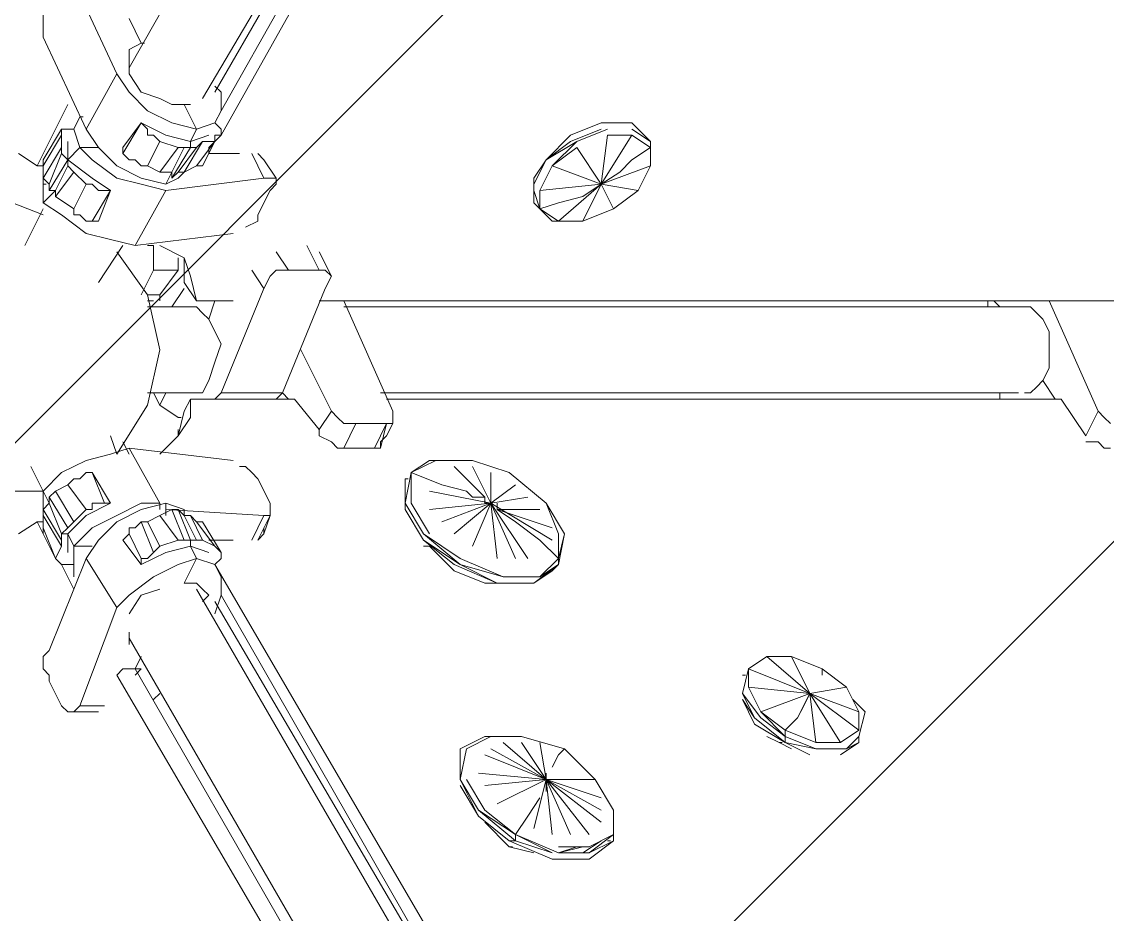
# Model space of a CAD drawing. Header units: millimetres. Extents: x 1183 to 1385, y 8930 to 9131.
# Drawn here: x 1281.0945 to 1281.4699, y 9005.5908 to 9005.8994 of the extents above; entities that cross this region are included whole.
import ezdxf

# ---------------------------------------------------------------- set-up
doc = ezdxf.new("R2010")
doc.units = ezdxf.units.MM
doc.layers.add('LAWN', color=83, linetype='Continuous')
doc.layers.add('PLANTING_LAWN', color=82, linetype='Continuous')
doc.layers.add('МАФы', color=5, linetype='Continuous', lineweight=18)

# ---------------------------------------------------------------- blocks, each defined once
blk = doc.blocks.new('WALL BOULDERING CUBE XL')
at = {"color": 5}
for p, q in [((0.62235, 0.60754), (0.38527, 0.19263)), ((0.44877, 0.14606), (0.69433, 0.58213)), ((0.43607, 0.17146), (0.67316, 0.57367)), ((0.67316, 0.57367), (0.44454, 0.1757)), ((0.68163, 0.57367), (0.44877, 0.163)), ((0.34716, 0.25191), (0.3768, 0.1884)), ((0.32599, 0.23074), (0.32599, 0.22227)), ((0.38527, 0.2265), (0.39373, 0.20957)), ((0.32599, 0.21804), (0.32599, 0.22227)), ((0.32599, 0.2138), (0.32599, 0.21804)), ((0.32599, 0.2138), (0.35563, 0.1503)), ((0.39373, 0.20957), (0.38527, 0.20533)), ((0.38527, 0.19687), (0.38527, 0.20533)), ((0.39373, 0.20957), (0.39585, 0.20957)), ((0.38527, 0.1884), (0.38527, 0.19687)), ((0.3768, 0.1884), (0.35563, 0.1503)), ((0.38527, 0.1757), (0.3768, 0.1884)), ((0.39373, 0.1757), (0.38527, 0.1884)), ((0.44877, 0.1757), (0.44454, 0.17993)), ((0.39797, 0.163), (0.38527, 0.1757)), ((0.40644, 0.17146), (0.39373, 0.1757)), ((0.44877, 0.1757), (0.44877, 0.163)), ((0.34293, 0.16723), (0.32176, 0.12489)), ((0.4149, 0.16723), (0.40644, 0.17146)), ((0.42337, 0.16723), (0.4149, 0.16723)), ((0.43184, 0.1503), (0.42337, 0.16723)), ((0.4276, 0.16723), (0.42337, 0.16723)), ((0.3514, 0.15876), (0.34716, 0.1503)), ((0.3514, 0.15876), (0.35351, 0.15876)), ((0.4149, 0.15453), (0.39797, 0.163)), ((0.44877, 0.163), (0.44454, 0.15453)), ((0.3387, 0.1503), (0.32599, 0.12913)), ((0.3387, 0.14606), (0.3387, 0.1503)), ((0.34293, 0.1503), (0.3387, 0.1503)), ((0.34716, 0.1503), (0.34293, 0.1503)), ((0.34716, 0.1503), (0.3514, 0.1376)), ((0.3641, 0.1376), (0.35563, 0.1503)), ((0.38103, 0.13336), (0.39373, 0.15453)), ((0.38103, 0.1376), (0.39373, 0.15453)), ((0.39373, 0.15453), (0.39797, 0.1503)), ((0.39373, 0.15453), (0.41067, 0.14606)), ((0.39797, 0.14606), (0.39797, 0.1503)), ((0.4149, 0.15453), (0.43184, 0.1503)), ((0.43184, 0.1503), (0.4276, 0.14183)), ((0.44454, 0.15453), (0.43184, 0.1503)), ((0.44877, 0.1503), (0.44454, 0.15453)), ((0.44877, 0.14606), (0.44877, 0.1503)), ((0.71126, 0.15453), (0.69009, 0.14606)), ((0.71126, 0.1503), (0.69009, 0.14183)), ((0.69433, 0.14183), (0.7155, 0.1503)), ((0.73243, 0.15453), (0.71126, 0.15453)), ((0.73243, 0.15453), (0.7282, 0.15453)), ((0.7409, 0.14606), (0.73243, 0.15453)), ((0.74513, 0.14183), (0.73243, 0.1503)), ((0.32599, 0.12489), (0.3387, 0.14606)), ((0.3387, 0.14606), (0.3387, 0.1376)), ((0.4022, 0.14606), (0.39797, 0.14606)), ((0.4022, 0.14606), (0.40644, 0.14183)), ((0.4276, 0.14183), (0.41067, 0.14606)), ((0.4276, 0.14183), (0.4403, 0.14606)), ((0.4403, 0.1376), (0.44877, 0.14606)), ((0.44454, 0.14606), (0.44454, 0.14183)), ((0.44454, 0.14606), (0.44877, 0.14606)), ((0.69009, 0.14606), (0.67316, 0.12913)), ((0.7155, 0.14606), (0.71126, 0.11219)), ((0.73243, 0.14606), (0.71126, 0.11219)), ((0.73243, 0.14606), (0.7155, 0.14606)), ((0.74513, 0.1376), (0.73243, 0.14606)), ((0.7409, 0.14606), (0.74513, 0.14183)), ((0.3387, 0.1376), (0.32599, 0.11643)), ((0.3387, 0.13336), (0.3387, 0.1376)), ((0.34293, 0.14183), (0.34293, 0.12913)), ((0.3514, 0.1376), (0.34293, 0.12913)), ((0.35986, 0.12913), (0.3514, 0.1376)), ((0.3641, 0.1376), (0.3514, 0.1376)), ((0.3768, 0.12489), (0.3641, 0.1376)), ((0.38103, 0.13336), (0.38103, 0.1376)), ((0.40644, 0.14183), (0.39797, 0.12489)), ((0.40644, 0.14183), (0.41914, 0.1376)), ((0.40644, 0.12066), (0.41914, 0.1376)), ((0.42337, 0.1376), (0.4149, 0.12066)), ((0.4276, 0.1376), (0.4149, 0.11643)), ((0.41914, 0.1376), (0.42337, 0.1376)), ((0.43184, 0.1376), (0.41914, 0.12066)), ((0.43607, 0.14183), (0.42337, 0.12066)), ((0.4276, 0.1376), (0.42337, 0.1376)), ((0.4276, 0.14183), (0.4276, 0.1376)), ((0.4276, 0.1376), (0.43184, 0.1376)), ((0.44454, 0.14183), (0.43184, 0.12489)), ((0.43184, 0.1376), (0.43607, 0.14183)), ((0.44454, 0.14183), (0.43607, 0.12489)), ((0.43607, 0.14183), (0.44454, 0.14183)), ((0.4403, 0.13336), (0.4403, 0.1376)), ((0.67316, 0.12913), (0.69433, 0.14183)), ((0.69009, 0.14183), (0.67316, 0.12913)), ((0.67739, 0.12489), (0.69433, 0.14183)), ((0.69433, 0.1376), (0.67739, 0.12489)), ((0.71126, 0.11219), (0.69433, 0.1376)), ((0.73243, 0.12913), (0.74513, 0.1376)), ((0.74513, 0.14183), (0.74513, 0.1376)), ((0.74513, 0.1376), (0.74513, 0.12489)), ((0.32176, 0.12489), (0.30906, 0.13336)), ((0.32599, 0.12913), (0.32599, 0.12489)), ((0.3387, 0.13336), (0.33023, 0.11219)), ((0.34293, 0.12913), (0.33023, 0.10796)), ((0.34293, 0.12913), (0.3387, 0.13336)), ((0.34293, 0.12913), (0.34293, 0.12489)), ((0.34293, 0.12913), (0.35986, 0.11643)), ((0.3768, 0.11643), (0.35986, 0.12913)), ((0.38527, 0.12913), (0.38103, 0.13336)), ((0.3895, 0.12913), (0.38527, 0.12913)), ((0.39373, 0.12489), (0.3895, 0.12913)), ((0.44454, 0.13336), (0.4403, 0.13336)), ((0.46147, 0.13336), (0.44454, 0.13336)), ((0.47841, 0.11643), (0.46994, 0.13336)), ((0.47417, 0.13336), (0.47841, 0.12913)), ((0.47841, 0.12913), (0.48688, 0.11643)), ((0.67316, 0.12913), (0.66469, 0.11643)), ((0.67316, 0.12913), (0.66469, 0.11219)), ((0.72396, 0.12066), (0.73243, 0.12913)), ((0.32176, 0.12489), (0.32599, 0.12489)), ((0.32599, 0.12489), (0.32599, 0.11643)), ((0.34293, 0.12489), (0.33446, 0.10796)), ((0.34716, 0.12066), (0.33446, 0.10373)), ((0.34293, 0.12489), (0.34716, 0.12066)), ((0.34716, 0.12066), (0.35563, 0.11219)), ((0.3768, 0.12489), (0.39373, 0.11643)), ((0.39797, 0.12489), (0.39373, 0.12489)), ((0.39797, 0.12489), (0.40644, 0.12066)), ((0.4149, 0.12066), (0.40644, 0.12066)), ((0.4149, 0.12066), (0.41067, 0.11219)), ((0.4149, 0.12066), (0.4149, 0.11643)), ((0.4149, 0.11643), (0.41914, 0.12066)), ((0.41914, 0.12066), (0.42337, 0.12066)), ((0.41914, 0.11643), (0.42337, 0.12066)), ((0.43184, 0.12489), (0.42337, 0.12066)), ((0.43607, 0.12489), (0.43184, 0.12489)), ((0.67739, 0.12489), (0.66892, 0.10796)), ((0.67739, 0.12489), (0.71126, 0.11219)), ((0.74513, 0.12489), (0.71126, 0.11219)), ((0.71126, 0.11219), (0.72396, 0.12066)), ((0.74513, 0.12489), (0.73666, 0.10796)), ((0.32599, 0.11643), (0.33023, 0.11219)), ((0.32599, 0.11643), (0.32599, 0.11219)), ((0.35986, 0.11643), (0.37257, 0.10796)), ((0.39373, 0.11219), (0.3768, 0.11643)), ((0.41067, 0.11219), (0.39373, 0.11643)), ((0.47841, 0.11643), (0.41067, 0.10796)), ((0.41067, 0.11219), (0.41914, 0.11643)), ((0.47841, 0.11643), (0.48264, 0.11643)), ((0.48264, 0.11643), (0.48688, 0.11643)), ((0.48688, 0.11643), (0.48688, 0.11219)), ((0.66469, 0.11643), (0.66469, 0.11219)), ((0.32599, 0.09949), (0.32599, 0.11219)), ((0.32599, 0.11219), (0.32811, 0.11219)), ((0.33446, 0.10796), (0.32599, 0.09949)), ((0.33023, 0.10796), (0.33023, 0.11219)), ((0.33446, 0.10796), (0.33023, 0.10796)), ((0.33446, 0.10373), (0.33446, 0.10796)), ((0.34716, 0.09526), (0.35563, 0.11219)), ((0.35986, 0.11219), (0.35563, 0.11219)), ((0.35986, 0.11219), (0.3641, 0.10796)), ((0.37257, 0.10796), (0.35986, 0.08679)), ((0.3641, 0.08679), (0.37257, 0.10796)), ((0.3641, 0.10796), (0.36833, 0.10796)), ((0.36833, 0.10796), (0.37257, 0.10796)), ((0.41067, 0.10796), (0.3895, 0.06986)), ((0.39373, 0.11219), (0.41067, 0.10796)), ((0.47417, 0.09102), (0.48264, 0.10796)), ((0.48688, 0.11219), (0.48264, 0.10796)), ((0.66469, 0.10796), (0.66469, 0.11219)), ((0.66892, 0.09526), (0.66469, 0.10796)), ((0.66469, 0.09949), (0.66469, 0.10796)), ((0.66892, 0.10796), (0.71126, 0.11219)), ((0.66892, 0.09526), (0.66892, 0.10796)), ((0.68163, 0.08679), (0.71126, 0.11219)), ((0.69856, 0.10373), (0.71126, 0.11219)), ((0.71126, 0.11219), (0.69856, 0.08679)), ((0.71126, 0.11219), (0.71973, 0.09526)), ((0.73666, 0.10796), (0.71126, 0.11219)), ((0.71973, 0.09526), (0.73666, 0.10796)), ((0.32599, 0.09102), (0.30483, 0.09949)), ((0.3387, 0.09102), (0.32599, 0.09949)), ((0.34716, 0.09526), (0.33446, 0.10373)), ((0.66469, 0.09949), (0.66892, 0.09526)), ((0.66892, 0.09526), (0.68163, 0.09949)), ((0.68163, 0.09949), (0.69856, 0.10373)), ((0.32599, 0.09526), (0.31329, 0.06986)), ((0.35563, 0.07832), (0.3387, 0.09102)), ((0.34716, 0.09526), (0.34716, 0.09102)), ((0.34716, 0.09102), (0.3514, 0.09102)), ((0.3514, 0.09102), (0.35563, 0.08679)), ((0.47417, 0.09102), (0.47417, 0.08679)), ((0.66892, 0.09526), (0.67739, 0.08679)), ((0.66892, 0.09526), (0.68163, 0.08679)), ((0.71973, 0.09526), (0.69856, 0.08679)), ((0.35563, 0.08679), (0.35986, 0.08679)), ((0.35986, 0.08679), (0.3641, 0.08679)), ((0.47417, 0.08679), (0.46571, 0.08256)), ((0.68163, 0.08679), (0.67739, 0.08679)), ((0.69856, 0.08679), (0.68163, 0.08679)), ((0.35563, 0.07832), (0.37257, 0.07409)), ((0.3895, 0.06986), (0.45724, 0.07832)), ((0.3641, 0.04445), (0.38103, 0.06986)), ((0.3895, 0.06986), (0.37257, 0.07409)), ((0.39797, 0.06986), (0.4022, 0.06986)), ((0.4022, 0.06986), (0.4022, 0.06562)), ((0.40644, 0.06986), (0.42337, 0.06139)), ((0.50804, 0.06986), (0.51651, 0.05292)), ((0.39797, 0.03599), (0.3768, 0.06562)), ((0.4022, 0.05715), (0.4022, 0.06562)), ((0.41914, 0.06139), (0.41914, 0.05715)), ((0.42337, 0.06139), (0.4276, 0.04869)), ((0.42337, 0.04445), (0.42337, 0.06139)), ((0.49534, 0.05292), (0.48688, 0.06562)), ((0.51651, 0.06562), (0.52498, 0.04869)), ((0.4022, 0.05292), (0.39373, 0.03599)), ((0.4022, 0.05292), (0.4022, 0.05715)), ((0.41914, 0.05292), (0.4022, 0.05292)), ((0.40644, 0.03599), (0.41914, 0.05292)), ((0.41914, 0.05715), (0.41914, 0.05292)), ((0.46994, 0.05292), (0.47841, 0.04022)), ((0.48688, 0.05292), (0.48264, 0.04869)), ((0.48688, 0.05292), (0.49111, 0.05292)), ((0.49111, 0.05292), (0.49534, 0.05292)), ((0.51651, 0.05292), (0.49534, 0.05292)), ((0.52075, 0.05292), (0.51651, 0.05292)), ((0.52498, 0.04869), (0.52075, 0.05292)), ((0.4276, 0.04869), (0.43184, 0.03175)), ((0.48264, 0.04869), (0.47841, 0.04022)), ((0.52498, 0.04869), (0.52075, 0.04022)), ((0.42337, 0.04022), (0.4149, 0.02752)), ((0.43184, 0.03175), (0.42337, 0.04445)), ((0.47841, 0.04022), (0.44877, -0.03175)), ((0.49111, -0.03175), (0.52075, 0.04022)), ((0.40644, 0.03599), (0.39797, 0.03599)), ((0.39797, 0.03599), (0.40644, -0.00212)), ((0.39797, 0.03175), (0.4022, 0.03175)), ((0.40644, 0.03175), (0.40644, 0.03599)), ((0.43184, 0.03175), (0.45724, 0.03175)), ((0.44454, 0.03175), (0.4403, 0.01905)), ((0.51651, 0.03175), (1.07959, 0.03175)), ((0.56732, -0.04445), (0.53345, 0.03175)), ((0.97798, 0.03175), (0.97798, 0.02752)), ((0.98645, 0.02752), (0.98222, 0.03175)), ((1.05419, -0.04445), (1.02032, 0.03175)), ((0.42337, 0.02752), (0.39797, 0.02752)), ((0.43184, 0.02752), (0.42337, 0.02752)), ((0.43607, 0.02329), (0.43184, 0.02752)), ((0.4403, 0.01905), (0.43607, 0.02329)), ((1.00339, 0.02752), (0.53345, 0.02752)), ((1.00762, 0.02752), (1.00339, 0.02752)), ((1.01609, 0.01905), (1.00762, 0.02752)), ((0.4403, 0.01905), (0.44454, 0.01058)), ((1.02032, 0.01058), (1.01609, 0.01905)), ((0.44454, 0.01058), (0.44877, 0.00212)), ((1.02032, -0.00212), (1.02032, 0.01058)), ((0.44877, 0.00212), (0.44454, -0.01058)), ((0.40644, -0.00212), (0.39797, -0.04022)), ((0.52498, -0.04445), (0.50381, -0.00212)), ((1.02032, -0.00635), (1.02032, -0.00212)), ((1.02032, -0.01482), (1.02032, -0.00635)), ((0.44454, -0.01058), (0.4403, -0.02329)), ((1.02032, -0.01482), (1.01609, -0.02329)), ((0.4403, -0.02329), (0.43607, -0.03175)), ((1.01185, -0.02752), (1.00762, -0.03175)), ((1.01609, -0.02329), (1.01185, -0.02752)), ((1.02456, -0.03599), (1.01609, -0.02329)), ((0.39797, -0.03175), (0.4276, -0.03175)), ((0.4022, -0.03175), (0.40644, -0.04022)), ((0.40644, -0.04022), (0.41067, -0.03175)), ((0.42337, -0.04445), (0.4276, -0.03599)), ((0.43607, -0.03175), (0.4276, -0.03175)), ((0.49958, -0.03599), (0.4276, -0.03599)), ((0.4276, -0.03599), (0.4276, -0.04869)), ((0.44877, -0.03175), (0.44454, -0.03599)), ((0.44877, -0.03175), (0.49111, -0.03175)), ((0.49111, -0.03175), (0.48688, -0.03599)), ((0.49111, -0.03175), (0.49534, -0.03599)), ((0.49958, -0.03599), (0.51651, -0.05715)), ((0.55885, -0.03175), (0.99915, -0.03175)), ((1.02879, -0.03599), (0.56308, -0.03599)), ((0.98645, -0.03175), (0.98645, -0.03599)), ((1.00762, -0.03175), (1.00339, -0.03175)), ((1.02879, -0.03599), (1.04572, -0.06139)), ((0.3768, -0.07409), (0.39797, -0.04022)), ((0.40644, -0.04022), (0.41914, -0.04869)), ((0.42337, -0.04445), (0.41914, -0.06139)), ((0.51651, -0.05715), (0.52498, -0.04445)), ((0.52921, -0.04869), (0.52498, -0.04445)), ((0.56732, -0.04869), (0.56732, -0.04445)), ((1.04572, -0.06139), (1.05419, -0.04445)), ((1.05843, -0.04869), (1.05419, -0.04445)), ((0.41914, -0.04869), (0.42125, -0.04869)), ((0.4276, -0.04869), (0.41914, -0.06139)), ((0.53345, -0.05292), (0.52921, -0.04869)), ((0.56732, -0.04869), (0.56732, -0.05292)), ((1.06266, -0.05292), (1.05843, -0.04869)), ((0.41914, -0.05715), (0.41914, -0.06139)), ((0.51651, -0.05715), (0.51651, -0.06139)), ((0.53768, -0.05292), (0.53345, -0.05292)), ((0.53345, -0.06986), (0.54191, -0.05292)), ((0.54191, -0.05292), (0.53768, -0.05292)), ((0.54191, -0.05292), (0.56308, -0.05292)), ((0.55461, -0.06986), (0.56308, -0.05292)), ((0.55885, -0.06986), (0.56308, -0.05292)), ((0.56732, -0.05292), (0.56308, -0.05292)), ((0.56732, -0.05292), (0.56308, -0.06139)), ((0.3768, -0.07409), (0.37257, -0.06139)), ((0.38103, -0.06562), (0.38527, -0.07409)), ((0.41914, -0.06139), (0.40644, -0.07409)), ((0.51651, -0.06139), (0.52498, -0.06562)), ((0.52498, -0.06562), (0.52921, -0.06986)), ((0.55885, -0.06562), (0.56308, -0.06139)), ((0.55885, -0.06986), (0.55885, -0.06562)), ((1.04572, -0.06562), (1.05419, -0.06562)), ((1.05419, -0.06562), (1.05843, -0.06986)), ((0.37257, -0.07409), (0.35563, -0.07832)), ((0.38527, -0.06986), (0.37257, -0.07409)), ((0.45724, -0.07832), (0.38527, -0.06986)), ((0.38527, -0.06986), (0.40644, -0.10796)), ((0.52921, -0.06986), (0.53345, -0.06986)), ((0.53345, -0.06986), (0.55461, -0.06986)), ((0.55461, -0.06986), (0.55885, -0.06986)), ((1.05843, -0.06986), (1.06266, -0.06986)), ((0.35563, -0.07832), (0.3387, -0.08679)), ((0.58002, -0.08679), (0.59695, -0.07832)), ((0.59272, -0.07832), (0.58002, -0.08679)), ((0.59695, -0.07832), (0.59272, -0.07832)), ((0.62235, -0.07832), (0.59695, -0.07832)), ((0.64776, -0.08679), (0.62235, -0.07832)), ((0.31753, -0.08256), (0.32599, -0.09949)), ((0.3387, -0.08679), (0.32599, -0.09949)), ((0.35563, -0.08679), (0.3514, -0.09102)), ((0.35986, -0.08679), (0.35563, -0.08679)), ((0.36833, -0.10796), (0.35986, -0.08679)), ((0.35986, -0.08679), (0.37257, -0.10796)), ((0.46571, -0.08256), (0.46147, -0.08256)), ((0.46571, -0.08256), (0.46994, -0.08679)), ((0.46994, -0.08679), (0.47417, -0.09102)), ((0.57578, -0.10796), (0.58002, -0.08679)), ((0.60119, -0.09526), (0.58002, -0.08679)), ((0.58002, -0.08679), (0.58002, -0.10796)), ((0.63082, -0.10373), (0.60965, -0.08256)), ((0.63505, -0.10796), (0.62235, -0.08256)), ((0.63505, -0.10796), (0.63505, -0.08679)), ((0.67316, -0.10796), (0.64776, -0.08679)), ((0.33446, -0.09949), (0.34293, -0.09526)), ((0.34716, -0.09102), (0.34293, -0.09526)), ((0.34293, -0.09526), (0.35563, -0.11219)), ((0.3514, -0.09102), (0.34716, -0.09102)), ((0.48264, -0.10796), (0.47417, -0.09102)), ((0.57578, -0.09102), (0.5779, -0.09102)), ((0.57578, -0.10796), (0.57578, -0.09102)), ((0.57578, -0.09526), (0.57578, -0.09102)), ((0.61812, -0.09949), (0.60119, -0.09526)), ((0.65199, -0.09526), (0.63505, -0.10796)), ((0.30483, -0.09949), (0.32599, -0.09949)), ((0.32599, -0.09949), (0.33023, -0.10796)), ((0.32599, -0.11219), (0.32599, -0.09949)), ((0.33446, -0.09949), (0.33023, -0.10373)), ((0.33023, -0.10373), (0.34293, -0.12489)), ((0.33023, -0.10373), (0.33023, -0.10796)), ((0.33446, -0.09949), (0.34716, -0.12066)), ((0.59272, -0.09949), (0.63505, -0.10796)), ((0.61812, -0.09949), (0.62235, -0.10373)), ((0.63082, -0.10373), (0.62235, -0.10373)), ((0.63082, -0.10373), (0.63082, -0.10796)), ((0.63505, -0.10796), (0.63505, -0.10373)), ((0.63505, -0.10796), (0.66046, -0.10373)), ((0.33023, -0.10796), (0.32599, -0.11219)), ((0.3387, -0.13336), (0.32599, -0.11219)), ((0.32599, -0.11219), (0.32599, -0.11643)), ((0.3387, -0.12913), (0.33023, -0.10796)), ((0.35563, -0.11219), (0.34716, -0.12066)), ((0.37257, -0.10796), (0.35563, -0.11643)), ((0.35986, -0.11219), (0.35563, -0.11219)), ((0.35986, -0.10796), (0.35986, -0.11219)), ((0.35986, -0.10796), (0.3641, -0.10796)), ((0.3641, -0.10796), (0.36833, -0.10796)), ((0.36833, -0.10796), (0.37257, -0.10796)), ((0.3768, -0.11643), (0.39373, -0.10796)), ((0.39373, -0.11219), (0.3768, -0.12066)), ((0.40644, -0.10796), (0.39373, -0.10796)), ((0.39373, -0.11219), (0.41067, -0.10796)), ((0.40644, -0.11219), (0.40644, -0.10796)), ((0.4149, -0.11219), (0.40644, -0.11643)), ((0.41067, -0.10796), (0.41067, -0.11643)), ((0.42337, -0.11219), (0.41067, -0.10796)), ((0.47841, -0.11643), (0.41067, -0.11219)), ((0.42337, -0.13336), (0.4149, -0.11219)), ((0.41914, -0.11219), (0.4149, -0.11219)), ((0.42337, -0.11643), (0.41914, -0.11219)), ((0.4276, -0.13336), (0.41914, -0.11219)), ((0.42337, -0.11643), (0.42337, -0.11219)), ((0.48264, -0.11219), (0.48264, -0.10796)), ((0.48264, -0.11219), (0.48264, -0.11643)), ((0.57578, -0.10796), (0.57578, -0.11219)), ((0.57578, -0.10796), (0.58848, -0.12913)), ((0.58848, -0.13336), (0.57578, -0.11219)), ((0.58002, -0.10796), (0.59272, -0.12913)), ((0.63505, -0.10796), (0.59272, -0.11219)), ((0.60119, -0.12066), (0.63505, -0.10796)), ((0.63505, -0.10796), (0.60965, -0.12913)), ((0.62235, -0.1376), (0.63505, -0.10796)), ((0.63082, -0.10796), (0.63505, -0.10796)), ((0.67739, -0.13336), (0.63505, -0.10796)), ((0.63505, -0.10796), (0.63929, -0.14606)), ((0.63505, -0.10796), (0.65199, -0.14606)), ((0.66046, -0.14606), (0.63505, -0.10796)), ((0.63929, -0.11219), (0.63929, -0.10796)), ((0.63929, -0.11219), (0.66892, -0.11219)), ((0.63929, -0.11219), (0.67739, -0.12489)), ((0.63929, -0.11219), (0.65199, -0.12066)), ((0.68163, -0.12913), (0.67316, -0.10796)), ((0.68586, -0.12913), (0.67316, -0.10796)), ((0.3387, -0.1376), (0.32599, -0.11643)), ((0.32599, -0.11643), (0.32599, -0.12489)), ((0.35563, -0.11643), (0.34293, -0.12913)), ((0.3768, -0.11643), (0.35986, -0.12489)), ((0.39797, -0.12066), (0.40644, -0.11643)), ((0.41914, -0.13336), (0.40644, -0.11643)), ((0.43184, -0.13336), (0.42337, -0.11643)), ((0.4276, -0.11643), (0.42337, -0.11643)), ((0.43607, -0.13336), (0.4276, -0.11643)), ((0.43184, -0.12066), (0.4276, -0.11643)), ((0.46994, -0.13336), (0.47841, -0.11643)), ((0.48264, -0.11643), (0.47417, -0.13336)), ((0.47841, -0.12913), (0.48264, -0.11643)), ((0.48264, -0.11643), (0.47841, -0.11643)), ((0.30906, -0.12913), (0.32176, -0.12066)), ((0.32599, -0.12913), (0.32176, -0.12066)), ((0.32599, -0.12066), (0.32176, -0.12066)), ((0.33446, -0.14606), (0.32599, -0.12489)), ((0.32599, -0.12489), (0.32599, -0.12913)), ((0.34293, -0.12489), (0.3387, -0.12913)), ((0.34716, -0.12066), (0.34293, -0.12489)), ((0.35986, -0.12489), (0.34716, -0.1376)), ((0.3768, -0.12066), (0.3641, -0.13336)), ((0.38527, -0.12489), (0.38527, -0.12913)), ((0.3895, -0.12489), (0.38527, -0.12489)), ((0.39373, -0.12066), (0.3895, -0.12489)), ((0.4022, -0.14183), (0.39373, -0.12066)), ((0.39797, -0.12066), (0.39373, -0.12066)), ((0.40644, -0.1376), (0.39797, -0.12066)), ((0.43184, -0.12066), (0.44454, -0.1376)), ((0.43607, -0.12066), (0.43184, -0.12066)), ((0.44877, -0.14183), (0.43607, -0.12066)), ((0.47841, -0.12913), (0.47841, -0.12489)), ((0.66892, -0.13336), (0.65199, -0.12066)), ((0.32599, -0.12913), (0.33446, -0.14606)), ((0.3387, -0.12913), (0.3387, -0.13336)), ((0.34293, -0.12913), (0.3387, -0.12913)), ((0.3387, -0.13336), (0.3387, -0.1376)), ((0.34293, -0.14183), (0.34293, -0.12913)), ((0.34293, -0.12913), (0.34716, -0.1376)), ((0.3641, -0.13336), (0.35563, -0.14606)), ((0.38527, -0.12913), (0.38103, -0.13336)), ((0.39373, -0.1503), (0.38103, -0.13336)), ((0.39373, -0.14606), (0.38527, -0.12913)), ((0.41914, -0.13336), (0.40644, -0.1376)), ((0.42337, -0.13336), (0.41914, -0.13336)), ((0.4276, -0.13336), (0.42337, -0.13336)), ((0.4276, -0.13336), (0.43184, -0.13336)), ((0.4276, -0.1376), (0.4276, -0.13336)), ((0.43607, -0.13336), (0.43184, -0.13336)), ((0.44454, -0.1376), (0.43607, -0.13336)), ((0.4403, -0.13336), (0.45724, -0.13336)), ((0.47417, -0.13336), (0.47841, -0.12913)), ((0.58848, -0.12913), (0.61389, -0.1503)), ((0.58848, -0.12913), (0.61389, -0.14606)), ((0.61389, -0.1503), (0.58848, -0.13336)), ((0.58848, -0.13336), (0.60965, -0.1503)), ((0.66892, -0.13336), (0.68163, -0.14606)), ((0.68586, -0.12913), (0.68163, -0.1503)), ((0.68163, -0.14606), (0.68586, -0.12913)), ((0.68163, -0.14606), (0.68163, -0.12913)), ((0.3387, -0.1376), (0.33446, -0.14606)), ((0.34716, -0.1376), (0.35986, -0.1376)), ((0.34716, -0.1376), (0.34716, -0.1503)), ((0.41067, -0.14183), (0.39373, -0.1503)), ((0.39797, -0.14606), (0.4022, -0.14183)), ((0.40644, -0.1376), (0.4022, -0.14183)), ((0.4276, -0.1376), (0.41067, -0.14183)), ((0.4276, -0.1376), (0.43184, -0.14606)), ((0.4403, -0.14183), (0.4276, -0.1376)), ((0.44454, -0.1376), (0.44877, -0.14183)), ((0.44877, -0.14606), (0.44877, -0.14183)), ((0.58848, -0.1376), (0.59272, -0.1376)), ((0.59272, -0.1376), (0.60965, -0.15453)), ((0.35563, -0.14606), (0.33023, -0.20957)), ((0.3387, -0.1503), (0.33446, -0.14606)), ((0.3768, -0.17993), (0.35563, -0.14606)), ((0.39373, -0.14606), (0.39373, -0.1503)), ((0.39797, -0.14606), (0.39373, -0.14606)), ((0.43184, -0.14606), (0.41914, -0.1503)), ((0.42337, -0.163), (0.43184, -0.14606)), ((0.44454, -0.1503), (0.43184, -0.14606)), ((0.44454, -0.1503), (0.44877, -0.14606)), ((0.61389, -0.14606), (0.64352, -0.15876)), ((0.66892, -0.15876), (0.68163, -0.14606)), ((0.68163, -0.14606), (0.68163, -0.1503)), ((0.34293, -0.1503), (0.3387, -0.1503)), ((0.34716, -0.16723), (0.3387, -0.1503)), ((0.34293, -0.1503), (0.34716, -0.1503)), ((0.34716, -0.15876), (0.34716, -0.1503)), ((0.4022, -0.15876), (0.41914, -0.1503)), ((0.69433, -0.5779), (0.44454, -0.1503)), ((0.44877, -0.15876), (0.44454, -0.1503)), ((0.63929, -0.163), (0.60965, -0.1503)), ((0.60965, -0.15453), (0.63082, -0.163)), ((0.64352, -0.15876), (0.61389, -0.1503)), ((0.63929, -0.163), (0.61389, -0.1503)), ((0.68163, -0.1503), (0.66469, -0.163)), ((0.67739, -0.15453), (0.66469, -0.163)), ((0.68163, -0.1503), (0.66892, -0.15876)), ((0.68163, -0.1503), (0.67739, -0.15453)), ((0.38527, -0.17146), (0.4022, -0.15876)), ((0.42337, -0.163), (0.43184, -0.163)), ((0.43184, -0.163), (0.43607, -0.16723)), ((0.44877, -0.17146), (0.44877, -0.15876)), ((0.63082, -0.163), (0.63929, -0.163)), ((0.66469, -0.163), (0.63929, -0.163)), ((0.66892, -0.15876), (0.64352, -0.15876)), ((0.3768, -0.17993), (0.38527, -0.17146)), ((0.38527, -0.18417), (0.39373, -0.17146)), ((0.39373, -0.17146), (0.40644, -0.16723)), ((0.66469, -0.56943), (0.43184, -0.16723)), ((0.43607, -0.16723), (0.4403, -0.17146)), ((0.4403, -0.17146), (0.43607, -0.1757)), ((0.44454, -0.18417), (0.44877, -0.17146)), ((0.44877, -0.17146), (0.67739, -0.56943)), ((0.44454, -0.1757), (0.66046, -0.54403)), ((0.3768, -0.17993), (0.3514, -0.24767)), ((0.38527, -0.2011), (0.38527, -0.19687)), ((0.38527, -0.2011), (0.38527, -0.20533)), ((0.38527, -0.2011), (0.61812, -0.6033)), ((0.32599, -0.2138), (0.33023, -0.20957)), ((0.32599, -0.22227), (0.32599, -0.2138)), ((0.3895, -0.22227), (0.39373, -0.2138)), ((0.81287, -0.22227), (0.82557, -0.2138)), ((0.85521, -0.2392), (0.82557, -0.2138)), ((0.84251, -0.2138), (0.82557, -0.2138)), ((0.85521, -0.2392), (0.84251, -0.2138)), ((0.84251, -0.2138), (0.86367, -0.22227)), ((0.33023, -0.2265), (0.32599, -0.22227)), ((0.3768, -0.2265), (0.38103, -0.22227)), ((0.38103, -0.22227), (0.3895, -0.22227)), ((0.39373, -0.22227), (0.3895, -0.22227)), ((0.3895, -0.2265), (0.39373, -0.22227)), ((0.61389, -0.61177), (0.3895, -0.22227)), ((0.80864, -0.2392), (0.81287, -0.22227)), ((0.85521, -0.2392), (0.81287, -0.22227)), ((0.81287, -0.22227), (0.81287, -0.23497)), ((0.86367, -0.22227), (0.88061, -0.23497)), ((0.86367, -0.22227), (0.86367, -0.2265)), ((0.33023, -0.23074), (0.33023, -0.2265)), ((0.33023, -0.23074), (0.3387, -0.24767)), ((0.60965, -0.62447), (0.3768, -0.2265)), ((0.80864, -0.2265), (0.81075, -0.2265)), ((0.4022, -0.24344), (0.40644, -0.2392)), ((0.80864, -0.2392), (0.8171, -0.25614)), ((0.82134, -0.25614), (0.80864, -0.2392)), ((0.81287, -0.23497), (0.85521, -0.2392)), ((0.82134, -0.25191), (0.81287, -0.23497)), ((0.85521, -0.2392), (0.82134, -0.25191)), ((0.85521, -0.2392), (0.84674, -0.25614)), ((0.85521, -0.2392), (0.85097, -0.24767)), ((0.88061, -0.23497), (0.85521, -0.2392)), ((0.85944, -0.27307), (0.85521, -0.2392)), ((0.85521, -0.2392), (0.87638, -0.27307)), ((0.85521, -0.2392), (0.88908, -0.25191)), ((0.88908, -0.26461), (0.85521, -0.2392)), ((0.88908, -0.25191), (0.88061, -0.23497)), ((0.80864, -0.24344), (0.8171, -0.25614)), ((0.8171, -0.26037), (0.80864, -0.24344)), ((0.89331, -0.25191), (0.88484, -0.24344)), ((0.34293, -0.25191), (0.3387, -0.24767)), ((0.34716, -0.25191), (0.34293, -0.25191)), ((0.3514, -0.24767), (0.34716, -0.25191)), ((0.3641, -0.25191), (0.34716, -0.25191)), ((0.3514, -0.24767), (0.36833, -0.24767)), ((0.35986, -0.25191), (0.3641, -0.25191)), ((0.82134, -0.25191), (0.83827, -0.26461)), ((0.83827, -0.26884), (0.82134, -0.25191)), ((0.84674, -0.25614), (0.85097, -0.24767)), ((0.88908, -0.26884), (0.89331, -0.25191)), ((0.88908, -0.25191), (0.88908, -0.26461)), ((0.83827, -0.27307), (0.8171, -0.25614)), ((0.83827, -0.27307), (0.8171, -0.26037)), ((0.83827, -0.26884), (0.82134, -0.25614)), ((0.83827, -0.26461), (0.84674, -0.25614)), ((0.63082, -0.26884), (0.61389, -0.27731)), ((0.63505, -0.26884), (0.61812, -0.27731)), ((0.63082, -0.26884), (0.63505, -0.26884)), ((0.65622, -0.26884), (0.63505, -0.26884)), ((0.68586, -0.27731), (0.65622, -0.26884)), ((0.82557, -0.26884), (0.83404, -0.27307)), ((0.85944, -0.27307), (0.83827, -0.26461)), ((0.83827, -0.26461), (0.83827, -0.26884)), ((0.83827, -0.26884), (0.85944, -0.27731)), ((0.83827, -0.26884), (0.83827, -0.27307)), ((0.87638, -0.27307), (0.88908, -0.26461)), ((0.88061, -0.27731), (0.88908, -0.26884)), ((0.88908, -0.26884), (0.88908, -0.27307)), ((0.67316, -0.29848), (0.64352, -0.27307)), ((0.65622, -0.27307), (0.67316, -0.29848)), ((0.67316, -0.29848), (0.66892, -0.27307)), ((0.83404, -0.27307), (0.83616, -0.27307)), ((0.83404, -0.27307), (0.84251, -0.27731)), ((0.83827, -0.27307), (0.85521, -0.28154)), ((0.83827, -0.27307), (0.85944, -0.27731)), ((0.87638, -0.27307), (0.85944, -0.27307)), ((0.87638, -0.28154), (0.88908, -0.27307)), ((0.88908, -0.27307), (0.88061, -0.27731)), ((0.61389, -0.27731), (0.61389, -0.28154)), ((0.61812, -0.27731), (0.61389, -0.29848)), ((0.61389, -0.29848), (0.61389, -0.27731)), ((0.63082, -0.28154), (0.67316, -0.29848)), ((0.63505, -0.27731), (0.67316, -0.29848)), ((0.68163, -0.28154), (0.67739, -0.29001)), ((0.68586, -0.27731), (0.68163, -0.28154)), ((0.70703, -0.29848), (0.68586, -0.27731)), ((0.85944, -0.27731), (0.88061, -0.27731)), ((0.86367, -0.27731), (0.86791, -0.27731)), ((0.88061, -0.27731), (0.87638, -0.27731)), ((0.61389, -0.29848), (0.62659, -0.31964)), ((0.62659, -0.32388), (0.61389, -0.29848)), ((0.61812, -0.29848), (0.63082, -0.31964)), ((0.67316, -0.29848), (0.62659, -0.29424)), ((0.67316, -0.29848), (0.63082, -0.30271)), ((0.67316, -0.29848), (0.63929, -0.31541)), ((0.66469, -0.33235), (0.67316, -0.29848)), ((0.67316, -0.30271), (0.67316, -0.29424)), ((0.67316, -0.29424), (0.67316, -0.29848)), ((0.67316, -0.29848), (0.67739, -0.33658)), ((0.67316, -0.30271), (0.67316, -0.29848)), ((0.67316, -0.29848), (0.69009, -0.33658)), ((0.70279, -0.33658), (0.67316, -0.29848)), ((0.67316, -0.29848), (0.70703, -0.29848)), ((0.71126, -0.31118), (0.67316, -0.29848)), ((0.67316, -0.29848), (0.71126, -0.31964)), ((0.71126, -0.32811), (0.67316, -0.29848)), ((0.67316, -0.29848), (0.67316, -0.30694)), ((0.71973, -0.31964), (0.70703, -0.29848)), ((0.62659, -0.32388), (0.61389, -0.30271)), ((0.66892, -0.31118), (0.66046, -0.32388)), ((0.65199, -0.34081), (0.62659, -0.31964)), ((0.65199, -0.33658), (0.62659, -0.31964)), ((0.63082, -0.31964), (0.65199, -0.33658)), ((0.71973, -0.33658), (0.71973, -0.31964)), ((0.64776, -0.34081), (0.62659, -0.32388)), ((0.63082, -0.32811), (0.64776, -0.34505)), ((0.66046, -0.32388), (0.65199, -0.33658)), ((0.65199, -0.33658), (0.67739, -0.34928)), ((0.68163, -0.34928), (0.65199, -0.33658)), ((0.65199, -0.33658), (0.65199, -0.34081)), ((0.70279, -0.34928), (0.71973, -0.33658)), ((0.70279, -0.34505), (0.71973, -0.33658)), ((0.71973, -0.33658), (0.71973, -0.34081)), ((0.67739, -0.35351), (0.64776, -0.34081)), ((0.64776, -0.34081), (0.65199, -0.34081)), ((0.67739, -0.34928), (0.65199, -0.34081)), ((0.69856, -0.34928), (0.71126, -0.34081)), ((0.71973, -0.34081), (0.70279, -0.35351)), ((0.71973, -0.34081), (0.70279, -0.34928)), ((0.7155, -0.34081), (0.71761, -0.34081)), ((0.64776, -0.34505), (0.64987, -0.34505)), ((0.64776, -0.34505), (0.66469, -0.34928)), ((0.68163, -0.34505), (0.70279, -0.34505)), ((0.68163, -0.34928), (0.69433, -0.34505)), ((0.69856, -0.34505), (0.68163, -0.34928)), ((0.70279, -0.34928), (0.68163, -0.34928)), ((0.70279, -0.35351), (0.67739, -0.35351))]:
    blk.add_line(p, q, dxfattribs=at)

msp = doc.modelspace()

# ---------------------------------------------------------------- hatches: boundary and pattern name
at = {"layer": 'LAWN'}
h = msp.add_hatch(dxfattribs=at)
h.set_pattern_fill('ANSI31', color=83, scale=0.09220525)
h.paths.add_polyline_path([(1252.63522, 9022.36231), (1251.252, 9019.282), (1256.329, 9005.904), (1267.275, 9010.055), (1264.8003, 9016.62274), (1256.02496, 9013.31)])
h.paths.add_polyline_path([(1292.84989, 8971.79821), (1304.67405, 8976.23099), (1304.384, 8977.009), (1292.56463, 8972.53541), (1292.84378, 8971.79591)])
h.paths.add_polyline_path([(1297.90696, 9016.34512), (1296.40342, 9013.0396), (1296.411, 9013.036), (1302.072, 9010.48), (1303.42, 9013.836)])
h.paths.add_polyline_path([(1296.778, 9047.958), (1296.991, 9047.565), (1297.528, 9047.233), (1301.766, 9045.36), (1305.826, 9034.767), (1308.858, 9033.407), (1300.174, 9056.339), (1297.979, 9055.482), (1299.21, 9052.21), (1296.945, 9048.471)])
h.paths.add_polyline_path([(1292.85844, 9047.00252), (1292.91645, 9047.03078), (1292.97034, 9047.06626), (1293.01922, 9047.10838), (1293.06228, 9047.15644), (1293.0988, 9047.20964), (1297.12234, 9053.60761), (1287.06383, 9049.84924), (1292.42251, 9047.02992), (1292.48062, 9047.00187), (1292.54185, 9046.98153), (1292.60519, 9046.96923), (1292.66959, 9046.96518), (1292.73398, 9046.96945), (1292.79727, 9046.98197)])
h.paths.add_polyline_path([(1273.79877, 9087.36698), (1274.98001, 9089.68959), (1270.86852, 9088.149), (1266.82839, 9079.24454), (1268.286, 9075.444), (1287.595, 9082.6), (1287.34022, 9083.29109), (1286.88014, 9083.51233), (1277.18473, 9087.92949), (1276.40358, 9086.15691)])
h.paths.add_polyline_path([(1296.92, 9045.71), (1296.294, 9045.571), (1293.587, 9044.649), (1292.908, 9044.528), (1292.099, 9044.488), (1291.364, 9044.763), (1283.919, 9048.68), (1280.4816, 9047.32761), (1302.40924, 9037.33108), (1301.217, 9043.499), (1300.949, 9043.879), (1300.59, 9044.191), (1300.134, 9044.409), (1299.07, 9042.125), (1296.51927, 9043.23366), (1297.553, 9045.612)])
h.paths.add_polyline_path([(1256.57708, 9082.79392), (1259.97954, 9081.24552), (1261.31935, 9080.60106), (1263.66345, 9079.56881), (1264.428, 9081.305), (1262.97539, 9085.1914)])
h.paths.add_polyline_path([(1280.27656, 9031.1853), (1278.31343, 9030.80306), (1278.19973, 9031.38707), (1277.353, 9031.22), (1276.94, 9030.959), (1276.816, 9030.539), (1277.075, 9030.125), (1279.81092, 9028.87907), (1280.05944, 9029.42518), (1283.70017, 9027.76835), (1283.45122, 9027.2213), (1286.693, 9025.745), (1287.072, 9025.788), (1287.45, 9026.311), (1287.356, 9026.731), (1284.293, 9031.767), (1283.672, 9032.374), (1283.237, 9032.381), (1280.16189, 9031.77424)])
h.paths.add_polyline_path([(1327.694, 9068.12), (1329.316, 9068.807), (1325.367, 9079.45), (1323.693, 9078.84)])
h.paths.add_polyline_path([(1307.92147, 9094.99708), (1306.19676, 9094.34956), (1299.45173, 9097.4191), (1294.70018, 9087.20144), (1301.491, 9089.779), (1311.33995, 9093.44176)])
h.paths.add_polyline_path([(1272.6061, 9049.65294), (1277.186, 9047.60091), (1272.028, 9061.158), (1267.401, 9073.504), (1264.13113, 9072.2687)])
h.paths.add_polyline_path([(1276.663, 9005.756), (1287.063, 9000.968), (1289.54555, 8994.57399), (1293.6618, 8996.11637), (1290.54996, 9004.42113), (1271.18176, 9013.23089), (1277.845, 8995.454), (1279.35, 8998.73)])
h.paths.add_polyline_path([(1308.269, 9007.614), (1310.36695, 9002.37684), (1313.13933, 9003.41471), (1313.72487, 9004.70201), (1311.71565, 9010.06413), (1309.87337, 9010.90211)])
h.paths.add_polyline_path([(1280.96128, 9041.91799), (1277.32055, 9043.57483), (1277.56527, 9044.11253), (1274.92, 9045.309), (1274.416, 9045.105), (1274.243, 9044.731), (1274.337, 9044.364), (1274.43139, 9044.19242), (1274.95709, 9044.48162), (1276.88511, 9040.97695), (1276.35941, 9040.68774), (1276.949, 9039.616), (1277.364, 9039.135), (1278.122, 9038.833), (1278.73, 9038.829), (1279.61778, 9038.98879), (1279.51187, 9039.56629), (1283.44631, 9040.28752), (1283.5545, 9039.69736), (1284.247, 9039.822), (1284.578, 9040.029), (1284.847, 9040.402), (1284.69, 9040.89), (1281.2098, 9042.4641)])
h.paths.add_polyline_path([(1284.22754, 9100.12272), (1281.13143, 9098.9626), (1286.004, 9086.75), (1289.898, 9084.976)])
h.paths.add_polyline_path([(1256.49075, 8974.39772), (1255.927, 8975.796), (1239.347, 8969.564), (1239.90941, 8968.23367)])
h.paths.add_polyline_path([(1293.85374, 9005.29401), (1296.84563, 8997.30937), (1308.45153, 9001.65816), (1299.84085, 9005.57463), (1296.10306, 9004.27093)])
h.paths.add_polyline_path([(1265.606, 9086.1771), (1264.37129, 9085.71445), (1264.8346, 9084.48941)])
h.paths.add_polyline_path([(1334.38291, 9046.64139), (1334.38636, 9046.64317), (1329.62539, 9059.3276), (1329.08927, 9060.74054), (1322.71, 9058.32), (1324.872, 9052.716), (1310.754, 9047.403), (1313.90407, 9038.93431), (1334.404, 9046.567), (1334.41, 9046.56925)])
h.paths.add_polyline_path([(1309.8111, 9095.70653), (1313.39381, 9094.20558), (1314.89, 9094.762), (1315.39397, 9094.95562), (1314.4706, 9097.45589)])
h.paths.add_polyline_path([(1238.55, 9052.071), (1241.108, 9045.321), (1248.102, 9060.898), (1245.59092, 9067.55269)])
h.paths.add_polyline_path([(1278.69728, 8989.96732), (1281.885, 8991.04), (1281.40468, 8992.63364), (1277.86969, 8994.36428), (1268.85669, 9018.39228), (1268.15669, 9018.14128)])
h.paths.add_polyline_path([(1279.001, 9012.935), (1278.058, 9015.433), (1274.504, 9017.064), (1271.77, 9024.125), (1273.193, 9027.496), (1264.28428, 9031.63863), (1270.88402, 9014.02547), (1280.93098, 9009.45554), (1281.90773, 9011.60318)])
h.paths.add_polyline_path([(1275.42527, 8981.58038), (1274.891, 8982.954), (1267.091, 8979.996), (1267.62599, 8978.65375)])
h.paths.add_polyline_path([(1320.79, 9091.668), (1320.64536, 9092.05554), (1318.93643, 9091.4177), (1319.06975, 9091.06761), (1319.068, 9091.067), (1323.021, 9080.53), (1324.729, 9081.19)])
h.paths.add_polyline_path([(1278.189, 9021.301), (1284.895, 9018.213), (1284.89496, 9018.2129), (1284.91105, 9018.2057), (1286.43769, 9021.56199), (1279.678, 9024.59)])
h.paths.add_polyline_path([(1287.085, 8995.143), (1285.757, 8995.793), (1284.307, 8992.619), (1287.61997, 8993.85258)])
h.paths.add_polyline_path([(1259.62054, 9042.41841), (1259.547, 9042.451), (1259.248, 9042.488), (1259.015, 9042.422), (1258.846, 9042.176), (1258.856, 9041.774), (1260.448, 9037.666), (1264.113, 9036.01), (1264.462, 9036.087), (1264.719, 9036.382), (1264.682, 9036.983), (1262.588, 9040.818), (1262.264, 9041.204), (1261.98, 9041.373), (1261.4491, 9041.60823), (1261.20604, 9041.05966), (1259.37749, 9041.86985)])
h.paths.add_polyline_path([(1245.44429, 9085.59043), (1244.03677, 9080.63903), (1245.93155, 9075.60959), (1247.52343, 9079.07302)])
h.paths.add_polyline_path([(1256.28244, 9065.71767), (1251.05621, 9079.66442), (1247.514, 9071.796), (1251.89918, 9060.16123), (1268.23891, 9052.71589), (1265.14959, 9061.05452), (1257.96988, 9064.32188)])
h.paths.add_polyline_path([(1290.43191, 9092.91071), (1292.839, 9086.495), (1298.04544, 9098.05908), (1292.35295, 9100.64964), (1291.52569, 9102.85738), (1288.45066, 9101.70515), (1288.19513, 9101.15083), (1291.1789, 9093.19097)])
h.paths.add_polyline_path([(1259.19765, 9001.31719), (1261.65686, 9002.23966), (1266.89972, 9004.19521), (1274.68043, 8983.42446), (1276.94261, 8984.27191), (1268.3811, 9007.12135), (1260.88296, 9004.30544), (1258.42401, 9003.38182)])
h.paths.add_polyline_path([(1260.46855, 9016.65765), (1256.34999, 9018.53194), (1255.30886, 9021.31297), (1259.42742, 9019.43868)], flags=16)
h.paths.add_polyline_path([(1256.03642, 9022.38149), (1253.221, 9023.648), (1256.50387, 9014.88353), (1263.40219, 9017.46925), (1262.682, 9019.392), (1261.50591, 9019.92106), (1261.25619, 9019.36596), (1259.43583, 9020.19437), (1259.68435, 9020.74048), (1257.86079, 9021.56081), (1257.61186, 9021.01488), (1255.7915, 9021.84329)])
h.paths.add_polyline_path([(1312.62269, 9010.66328), (1314.707, 9005.116), (1315.256, 9003.598), (1322.29231, 9006.26228)])
at = {"layer": 'PLANTING_LAWN'}
h = msp.add_hatch(dxfattribs=at)
h.set_pattern_fill('GRASS', color=82, scale=0.05)
h.paths.add_polyline_path([(1235.98, 8948.53), (1235.19, 8948.61), (1234.66, 8948.87), (1234.22, 8949.27), (1233.92, 8949.79), (1189.69, 9061.48), (1186.89, 9069.19), (1186.85, 9070), (1187.03, 9070.57), (1188.35, 9073.22), (1188.58, 9073.52), (1189.03, 9073.88), (1224.06, 9090.21), (1312.23, 9126.93), (1313, 9127.08), (1313.77, 9126.92), (1314.28, 9126.61), (1314.56, 9126.33), (1320.01, 9119.51), (1320.32, 9118.96), (1348.76, 9043.22), (1364.01, 8991.05), (1364.09, 8990.48), (1363.93, 8989.72), (1363.5, 8989.08), (1363.04, 8988.73), (1358.88, 8986.97), (1279.5, 8957.26)])
h.paths.add_polyline_path([(1224.06, 8980.68), (1224.71, 8979.08), (1224.62, 8978.84), (1224.66, 8978.64), (1235.31, 8950.35), (1235.42, 8950.18), (1235.78, 8950.02), (1241.92, 8952.56), (1242.07, 8952.9), (1242.15, 8954.92), (1243.32, 8956.84), (1243.38, 8957.07), (1243.88, 8957.45), (1244.81, 8957.92), (1245.1, 8957.93), (1274.55, 8969.35), (1274.81, 8969.16), (1277.71, 8961.57), (1276.79, 8961.18), (1276.63, 8960.83), (1276.77, 8960.36), (1277.03, 8960.08), (1277.22, 8960.04), (1278.18, 8960.35), (1278.67, 8959.08), (1278.83, 8958.91), (1279.06, 8958.91), (1294.93, 8964.97), (1346.15, 8984.04), (1346.39, 8983.96), (1346.58, 8983.99), (1356.1, 8987.53), (1356.27, 8987.64), (1356.4, 8987.86), (1358.3, 8988.57), (1362.19, 8990.21), (1362.36, 8990.37), (1362.37, 8990.6), (1343.57, 9040.95), (1347, 9042.24), (1347.16, 9042.39), (1347.17, 9042.62), (1318.73, 9118.36), (1318.58, 9118.53), (1318.35, 9118.54), (1312.44, 9116.33), (1312.24, 9116.06), (1313.91, 9111.57), (1311.78, 9110.77), (1311.58, 9110.49), (1315.6, 9099.93), (1313.95, 9099.29), (1313.76, 9099.03), (1314.19, 9097.58), (1314.19, 9097.35), (1315.01, 9095.13), (1293.01, 9086.88), (1287.87, 9100.52), (1287.66, 9100.61), (1287.48, 9100.55), (1287.22, 9101.24), (1286.95, 9101.44), (1284.12, 9100.4), (1283.93, 9100.13), (1290.55, 9082.45), (1287.31, 9081.21), (1287.14, 9081.05), (1287.14, 9080.81), (1288.18, 9078.06), (1288.34, 9077.89), (1288.57, 9077.89), (1291.11, 9078.85), (1291.21, 9078.69), (1291.43, 9078.56), (1291.67, 9078), (1291.99, 9077.92), (1297.88, 9080.17), (1297.98, 9080.38), (1297.79, 9080.95), (1297.87, 9081.2), (1297.84, 9081.39), (1297.54, 9081.89), (1296.67, 9084.08), (1316.38, 9091.43), (1316.69, 9090.59), (1316.96, 9090.39), (1320.47, 9091.67), (1324.34, 9081.36), (1321.22, 9080.18), (1321.05, 9080.02), (1321.05, 9079.79), (1321.7, 9078.1), (1321.98, 9077.91), (1325.19, 9079.07), (1328.94, 9068.97), (1325.89, 9067.75), (1325.81, 9067.42), (1326.19, 9066.41), (1306.22, 9058.95), (1305.42, 9061.09), (1305.46, 9061.24), (1305.32, 9061.71), (1305.22, 9061.87), (1305, 9062), (1304.72, 9062.68), (1304.51, 9062.77), (1298.57, 9060.58), (1298.4, 9060.42), (1298.39, 9060.19), (1298.61, 9059.61), (1298.52, 9059.37), (1298.66, 9058.91), (1298.76, 9058.74), (1298.99, 9058.61), (1299.09, 9058.35), (1308.32, 9033.98), (1279.29, 9047.08), (1277.3, 9047.88), (1252.69, 9058.9), (1247.84, 9071.79), (1249.18, 9074.81), (1247.81, 9079.16), (1247.54, 9079.37), (1247.25, 9079.2), (1245.96, 9076.39), (1242.86, 9084.62), (1242.7, 9084.79), (1242.47, 9084.8), (1239.48, 9083.68), (1239.29, 9083.41), (1243.76, 9071.51), (1237.86, 9058.54), (1236.89, 9058.16), (1230.1, 9076.24), (1229.94, 9076.41), (1229.54, 9076.59), (1228.54, 9079.25), (1228.38, 9079.42), (1228.16, 9079.43), (1225.46, 9078.42), (1225.3, 9078.27), (1225.29, 9078.04), (1235.68, 9050.4), (1232.35, 9049.13), (1232.18, 9048.97), (1232.18, 9048.74), (1233.22, 9045.99), (1232.94, 9045.67), (1232.37, 9045.43), (1232.29, 9045.11), (1234.39, 9039.62), (1234.55, 9039.46), (1234.78, 9039.45), (1235.21, 9039.61), (1235.45, 9039.53), (1235.65, 9039.56), (1235.92, 9039.67), (1236.16, 9039.88), (1239.18, 9041.01), (1253.12, 9004.1), (1248.71, 9002.45), (1248.54, 9002.29), (1248.53, 9002.06), (1250.17, 8997.67), (1250.1, 8997.44), (1250.23, 8996.97), (1250.34, 8996.8), (1250.56, 8996.67), (1250.79, 8996.12), (1251.12, 8996.04), (1256.7, 8998.15), (1256.89, 8998.42), (1256.69, 8999.02), (1256.69, 8999.43), (1259.51, 9000.49), (1259.68, 9000.64), (1259.68, 9000.87), (1258.81, 9003.21), (1268.21, 9006.73), (1276.56, 8984.45), (1274.56, 8983.7), (1274.12, 8983.5), (1273.97, 8983.33), (1273.98, 8983.1), (1274.24, 8982.57), (1274.45, 8982.49), (1274.72, 8982.57), (1275.26, 8981.19), (1268.04, 8978.42), (1267.18, 8980.58), (1266.91, 8980.77), (1264.18, 8979.76), (1264.07, 8979.93), (1263.86, 8980.06), (1263.61, 8980.65), (1263.28, 8980.72), (1257.7, 8978.61), (1257.51, 8978.34), (1257.7, 8977.75), (1257.62, 8977.51), (1257.65, 8977.32), (1255.63, 8976.55), (1255.46, 8976.39), (1255.46, 8976.16), (1256.32, 8974.02), (1242.41, 8968.79), (1242.22, 8968.83), (1241.74, 8968.7), (1241.46, 8968.43), (1240.33, 8968), (1239.45, 8970.16), (1239.28, 8970.33), (1216.08, 9031.95), (1216.25, 9032.05), (1216.37, 9032.28), (1216.93, 9032.51), (1217, 9032.84), (1214.9, 9038.32), (1214.63, 9038.51), (1214.1, 9038.34), (1213.86, 9038.42), (1213.66, 9038.38), (1200.19, 9074.05), (1200.03, 9074.22), (1199.8, 9074.23), (1197.74, 9073.43), (1197.57, 9073.28), (1197.56, 9073.09), (1196.73, 9072.78), (1196.49, 9073.01), (1196.11, 9073.02), (1191, 9071.05), (1190.41, 9072.5), (1190.06, 9072.66), (1189.71, 9072.53), (1189.59, 9072.37), (1189.58, 9071.98), (1190.06, 9070.7), (1188.65, 9070.16), (1188.37, 9069.9), (1188.32, 9069.71), (1191.08, 9062.05), (1191.34, 9061.76), (1191.53, 9061.72), (1193.22, 9062.31), (1205.75, 9028.97), (1205.85, 9028.81), (1206.07, 9028.68), (1206.85, 9026.61), (1206.77, 9026.37), (1206.8, 9026.17), (1223.8, 8980.96)], flags=16)
h.paths.add_polyline_path([(1238.64, 9062.94), (1238.87, 9062.96), (1239.02, 9063.13), (1239.74, 9065.29), (1239.74, 9065.47), (1240.69, 9067.2), (1240.72, 9067.43), (1240.57, 9067.61), (1240.34, 9067.63), (1239.55, 9067.37), (1238.32, 9065.2), (1238.29, 9064.97), (1238.53, 9064.76), (1238.09, 9063.32), (1238.19, 9063.12)], flags=16)
h.paths.add_polyline_path([(1236.38, 9071.95), (1236.44, 9072.28), (1236.2, 9072.87), (1236.04, 9073.03), (1233.94, 9073.89), (1233.71, 9073.89), (1233.55, 9073.74), (1233.54, 9073.51), (1233.76, 9072.95), (1233.92, 9072.78), (1236.05, 9071.89)], flags=16)
h.paths.add_polyline_path([(1260.19, 9065.03), (1260.15, 9064.7), (1260.64, 9063.74), (1262.89, 9062.94), (1263.21, 9063.02), (1263.26, 9063.35), (1262.8, 9064.29), (1260.52, 9065.11)], flags=16)
h.paths.add_polyline_path([(1256.17, 9065.63), (1256.76, 9065.82), (1256.85, 9066.15), (1255.39, 9070.57), (1255.24, 9070.75), (1255.01, 9070.76), (1254.56, 9070.59), (1254.47, 9070.27), (1255.91, 9065.83)], flags=16)
h.paths.add_polyline_path([(1253.78, 9072.63), (1254.01, 9072.61), (1254.49, 9072.79), (1254.58, 9073.12), (1253.06, 9077.66), (1252.91, 9077.83), (1252.68, 9077.84), (1252.23, 9077.67), (1252.14, 9077.35), (1253.63, 9072.81)], flags=16)
h.paths.add_polyline_path([(1258.97, 9081.03), (1259.13, 9081.33), (1258.94, 9081.72), (1258.76, 9081.87), (1256.58, 9082.51), (1256.35, 9082.49), (1256.21, 9082.31), (1256.23, 9082.09), (1256.38, 9081.79), (1256.57, 9081.64), (1258.75, 9081.01)], flags=16)
h.paths.add_polyline_path([(1267.38, 9081), (1267.53, 9081.17), (1268.25, 9083.32), (1268.25, 9083.51), (1269.2, 9085.23), (1269.23, 9085.46), (1269.09, 9085.64), (1268.86, 9085.67), (1268.06, 9085.41), (1266.83, 9083.23), (1266.81, 9083), (1267.04, 9082.79), (1266.6, 9081.35), (1266.81, 9081.09), (1267.16, 9080.98)], flags=16)
h.paths.add_polyline_path([(1275.24, 9086.27), (1275.56, 9086.17), (1276.35, 9086.43), (1277.58, 9088.61), (1277.55, 9088.94), (1277.23, 9089.04), (1276.44, 9088.79), (1275.21, 9086.61)], flags=16)
h.paths.add_polyline_path([(1297.61, 9042.27), (1297.87, 9042.05), (1298.78, 9042.32), (1300.01, 9044.5), (1299.98, 9044.84), (1299.66, 9044.94), (1298.87, 9044.68), (1297.64, 9042.5)], flags=16)

# ---------------------------------------------------------------- block references
at = {"layer": 'МАФы', "linetype": 'Continuous', "xscale": 0.5009159539639513, "yscale": 0.5009159539639513, "zscale": 0.5009159539639513}
msp.add_blockref('WALL BOULDERING CUBE XL', (1280.93861, 9005.78697, -0.95134), dxfattribs=at)

doc.saveas('drawing.dxf')
